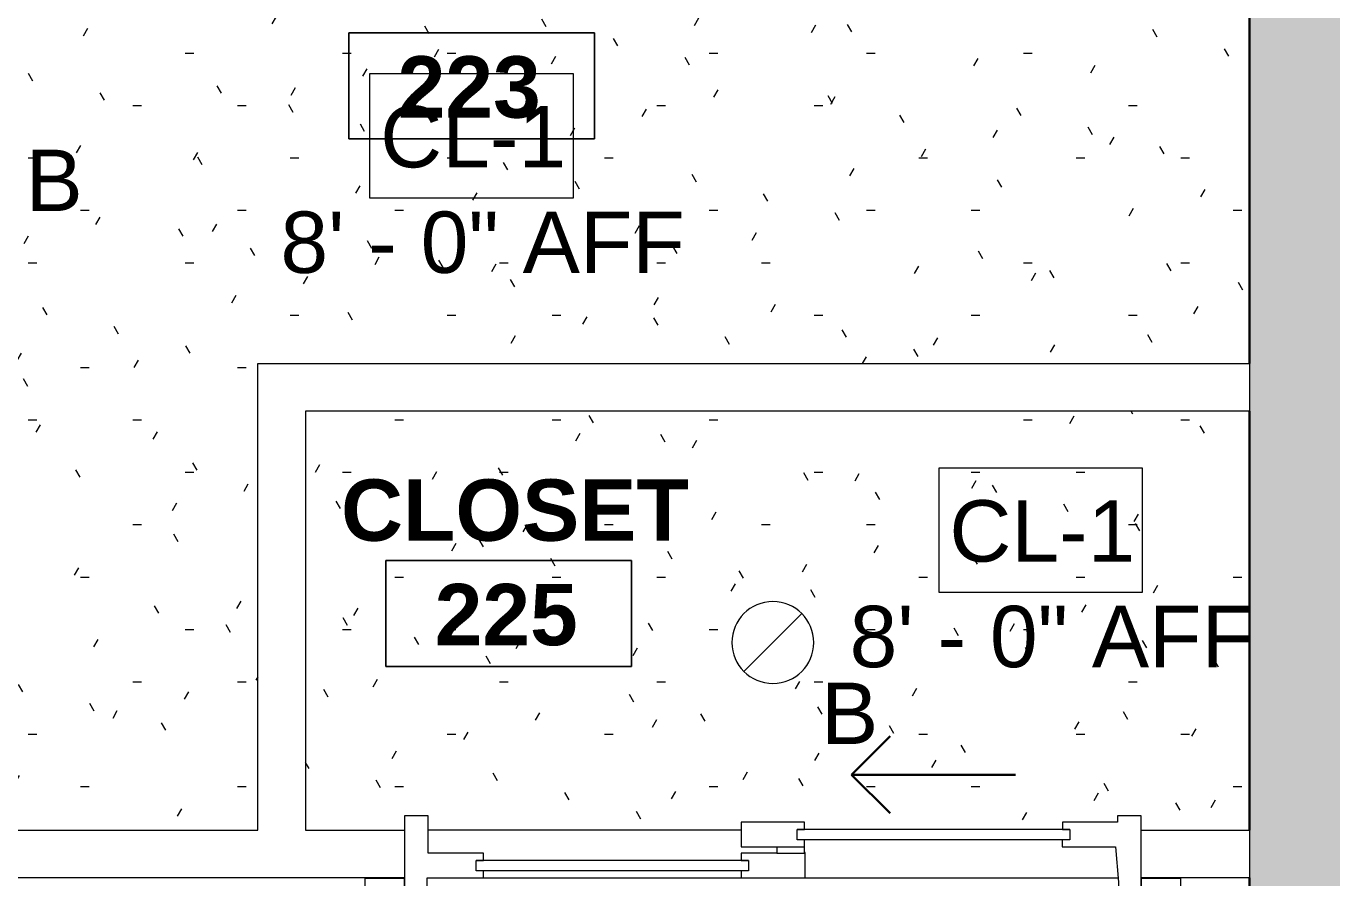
# Model space of a CAD drawing. Header units: inches. Extents: x -529 to 1015, y -2066 to -1239.
# Drawn here: x 595.1 to 690.8, y -1800 to -1737.5 of the extents above; entities that cross this region are included whole.
import ezdxf

# ---------------------------------------------------------------- set-up
doc = ezdxf.new("R2010")
doc.units = ezdxf.units.IN
doc.header["$MEASUREMENT"] = 0
for name, color, linetype, lineweight in [('A-AREA-IDEN', 2, 'Continuous', 9), ('A-CLNG', 13, 'Continuous', 18), ('A-CLNG-IDEN', 151, 'Continuous', 9), ('A-CLNG-PATT', 13, 'Continuous', 18), ('A-DETL-GENF', 92, 'Continuous', 9), ('A-DOOR', 31, 'Continuous', 18), ('A-DOOR-GLAZ', 31, 'Continuous', 9), ('A-DOOR-OPNG', 31, 'Continuous', 30), ('A-WALL', 113, 'Continuous', 18), ('A-WALL-PATT', 111, 'Continuous', 18), ('E-LITE-EQPM', 33, 'Continuous', 9), ('E-LITE-EQPM-IDEN', 33, 'Continuous', 9), ('I-WALL', 2, 'Continuous', 18)]:
    doc.layers.add(name, color=color, linetype=linetype, lineweight=lineweight)
doc.styles.add('Arial', font='arial.ttf', dxfattribs={"height": 4.5})
doc.styles.add('Swis721 Lt BT_1', font='swissl.ttf', dxfattribs={"height": 4.5})
doc.styles.add('Swis721 Lt BT_B', font='', dxfattribs={"height": 4.5})
doc.styles.get('Swis721 Lt BT_B').set_extended_font_data('Swis721 Lt BT', bold=True)
pattern_1 = [(0, (0, 0), (15.36, 3.84), [0.634, -10.886, 0.634, -10.886, -61.44]), (0, (0, 0), (15.36, 3.84), [-23.04, 0.634, -22.406, 0.634, -10.886, -26.88]), (0, (0, 0), (15.36, 3.84), [-57.6, 0.634, -7.046, 0.634, -18.566]), (120, (5.76, 1.92), (-11.0055376, 11.38215), [0.634, -10.886, 0.634, -10.886, -61.44]), (120, (5.76, 1.92), (-11.0055376, 11.38215), [-23.04, 0.634, -22.406, 0.634, -10.886, -26.88]), (120, (5.76, 1.92), (-11.0055376, 11.38215), [-57.6, 0.634, -7.046, 0.634, -18.566]), (240, (7.68, 9.6), (-4.3544624, -15.22215), [0.634, -10.886, 0.634, -10.886, -61.44]), (240, (7.68, 9.6), (-4.3544624, -15.22215), [-23.04, 0.634, -22.406, 0.634, -10.886, -26.88]), (240, (7.68, 9.6), (-4.3544624, -15.22215), [-57.6, 0.634, -7.046, 0.634, -18.566])]

# ---------------------------------------------------------------- blocks, each defined once
blk = doc.blocks.new('Downlight - Recessed Can - 6_ Incandescent - 277V-5290754-2ND FLOOR - RCP')
at = {"layer": 'E-LITE-EQPM'}
for q in [(2.121, 2.121), (-2.121, -2.121)]:
    blk.add_line((0, 0), q, dxfattribs=at)
for start, end in [(360, 180), (0, 180), (180, 360), (180, 360)]:
    blk.add_arc((0, 0), 3, start, end, dxfattribs=at)
blk = doc.blocks.new('Door-Sliding-JELD-WEN-2_Panel-Stationary_Active-Wide_Stile-EpicVue - Not A Type - Load Type Catalog 4_6_-5760578-2ND FLOOR - RCP')
at = {"layer": 'A-DETL-GENF'}
for p, q in [((-26.859, 3.059), (-29.906, 3.059)), ((-29.906, 3.059), (-29.906, 1.799)), ((-27, 1.799), (-27, 2.979)), ((-27, 2.979), (-26.859, 2.979)), ((-26.335, 2.944), (-27, 2.944)), ((-27, 2.944), (-27, -2.803)), ((-26.859, 2.979), (-26.859, 3.059)), ((-26.335, 2.547), (-26.335, 2.944)), ((27, 2.946), (26.335, 2.946)), ((26.335, 2.946), (26.335, 2.55)), ((26.859, 3.059), (26.859, 2.979)), ((29.906, 3.059), (26.859, 3.059)), ((26.859, 2.979), (27, 2.979)), ((27, 2.979), (27, 1.799)), ((27, -2.802), (27, 2.946)), ((29.906, 1.799), (29.906, 3.059)), ((-25.335, 2.547), (-26.335, 2.547)), ((-25.335, 2.06), (-25.335, 2.547)), ((-25.108, -0.539), (-25.335, 2.06)), ((26.335, 2.55), (25.334, 2.55)), ((25.334, 2.55), (25.334, 1.742)), ((-29.906, 1.799), (-27, 1.799)), ((2.324, 1.742), (-2.375, 1.742)), ((-2.375, 1.742), (-2.375, -0.102)), ((1.781, 0.482), (1.781, 1.232)), ((1.781, 1.232), (2.324, 1.232)), ((2.324, 1.232), (2.324, 1.742)), ((21.198, 1.742), (21.198, 1.232)), ((25.334, 1.742), (21.198, 1.742)), ((21.198, 1.232), (21.754, 1.232)), ((21.754, 1.232), (21.754, 0.482)), ((27, 1.799), (29.906, 1.799)), ((2.312, 0.482), (1.781, 0.482)), ((2.312, -0.052), (2.312, 0.482)), ((21.754, 0.482), (21.208, 0.482)), ((21.208, 0.482), (21.208, -0.052)), ((-21.208, -0.539), (-25.108, -0.539)), ((-21.208, -1.049), (-21.208, -0.539)), ((-2.375, -0.102), (-2.319, -0.102)), ((-0.283, -0.052), (-2.319, -0.052)), ((-2.319, -0.052), (-2.319, -0.102)), ((-2.319, -0.102), (-2.319, -1.049)), ((-0.283, -0.539), (-2.319, -0.539)), ((-0.283, -0.539), (-0.283, -0.052)), ((-0.283, -0.052), (2.312, -0.052)), ((2.313, -0.539), (-0.283, -0.539)), ((2.313, -2.333), (2.313, -0.539)), ((21.208, -0.052), (25.25, -0.052)), ((25.25, -0.052), (25.25, -2.802)), ((-21.754, -1.799), (-21.754, -1.049)), ((-21.754, -1.049), (-21.208, -1.049)), ((-21.224, -1.799), (-21.754, -1.799)), ((-21.224, -2.333), (-21.224, -1.799)), ((-2.319, -1.049), (-1.781, -1.049)), ((-1.781, -1.799), (-2.311, -1.799)), ((-2.311, -1.799), (-2.311, -2.333)), ((-1.781, -1.049), (-1.781, -1.799)), ((-27, -2.803), (-25.25, -2.803)), ((-25.25, -2.803), (-25.25, -2.333)), ((-25.25, -2.333), (-21.224, -2.333)), ((-2.311, -2.333), (2.313, -2.333)), ((25.25, -2.802), (27, -2.802))]:
    blk.add_line(p, q, dxfattribs=at)
at = {"layer": 'A-DOOR-GLAZ'}
for p, q in [((1.781, 1.232), (21.754, 1.232)), ((1.781, 0.482), (21.754, 0.482)), ((-21.754, -1.049), (-1.781, -1.049)), ((-21.754, -1.799), (-1.781, -1.799))]:
    blk.add_line(p, q, dxfattribs=at)
at = {"layer": 'A-DOOR-OPNG'}
for p, q in [((-8.6, -2.986), (-5.771, -5.814)), ((-5.771, -5.814), (-17.771, -5.814)), ((-8.6, -8.643), (-5.771, -5.814))]:
    blk.add_line(p, q, dxfattribs=at)
blk = doc.blocks.new('Room Tag - Room Name and Number-3379422-2ND FLOOR - RCP')
at = {"layer": 'A-AREA-IDEN'}
for p, q in [((-0.1881, -0.1636), (-0.1881, -0.0018)), ((-0.1881, -0.0018), (0.1869, -0.0018)), ((0.1869, -0.0018), (-0.1881, -0.0018)), ((-0.1881, -0.0018), (-0.1881, -0.1636)), ((0.1869, -0.0018), (0.1869, -0.1636)), ((0.1869, -0.1636), (0.1869, -0.0018)), ((0.1869, -0.1636), (-0.1881, -0.1636)), ((-0.1881, -0.1636), (0.1869, -0.1636))]:
    blk.add_line(p, q, dxfattribs=at)

msp = doc.modelspace()

# ---------------------------------------------------------------- hatches: boundary and pattern name
at = {"layer": 'A-CLNG-PATT'}
h = msp.add_hatch(dxfattribs=at)
h.set_pattern_fill('FP_1', color=256, style=0, pattern_type=2)
h.set_pattern_definition(pattern_1)
h.paths.add_polyline_path([(570.446, -1796.463), (612.042, -1796.463), (612.042, -1762.259), (684.723, -1762.259), (684.723, -1702.469), (605.339, -1702.473), (605.323, -1702.969), (605.248, -1703.56), (605.036, -1704.116), (604.715, -1704.591), (604.348, -1704.945), (603.908, -1705.221), (603.379, -1705.406), (602.767, -1705.463), (602.214, -1705.388), (601.713, -1705.206), (601.248, -1704.908), (600.858, -1704.512), (600.562, -1704.03), (600.384, -1703.51), (600.307, -1702.797), (600.307, -1702.469), (578.339, -1702.473), (578.323, -1702.969), (578.248, -1703.56), (578.036, -1704.116), (577.715, -1704.591), (577.348, -1704.945), (576.908, -1705.221), (576.379, -1705.406), (575.767, -1705.463), (575.214, -1705.388), (574.713, -1705.206), (574.248, -1704.908), (573.858, -1704.512), (573.552, -1704), (573.384, -1703.51), (573.307, -1702.797), (573.307, -1702.469), (570.446, -1702.469), (570.446, -1794.129)], flags=0)
h.paths.add_polyline_path([(591.595, -1746.451), (590.819, -1746.349), (590.095, -1746.049), (589.474, -1745.572), (588.997, -1744.951), (588.697, -1744.227), (588.595, -1743.451), (588.697, -1742.674), (588.997, -1741.951), (589.474, -1741.329), (590.095, -1740.853), (590.819, -1740.553), (591.595, -1740.451), (592.371, -1740.553), (593.095, -1740.853), (593.716, -1741.329), (594.193, -1741.951), (594.493, -1742.674), (594.595, -1743.451), (594.493, -1744.227), (594.193, -1744.951), (593.716, -1745.572), (593.095, -1746.049), (592.371, -1746.349)], flags=0)
h.paths.add_polyline_path([(669.723, -1732.713), (668.688, -1732.576), (667.723, -1732.177), (666.895, -1731.541), (666.259, -1730.713), (665.86, -1729.748), (665.723, -1728.713), (665.86, -1727.677), (666.259, -1726.713), (666.895, -1725.884), (667.723, -1725.248), (668.688, -1724.849), (669.723, -1724.713), (670.759, -1724.849), (671.723, -1725.248), (672.552, -1725.884), (673.188, -1726.713), (673.587, -1727.677), (673.723, -1728.713), (673.587, -1729.748), (673.188, -1730.713), (672.552, -1731.541), (671.723, -1732.177), (670.759, -1732.576)], flags=0)
h.paths.add_polyline_path([(575.823, -1705.404), (576.175, -1705.391), (576.775, -1705.221), (577.225, -1704.985), (577.714, -1704.528), (578.033, -1704.038), (578.224, -1703.51), (578.288, -1702.813), (578.08, -1702.792), (578.044, -1702.681), (578.104, -1702.615), (578.22, -1702.61), (578.292, -1702.61), (578.292, -1702.516), (578.323, -1702.516), (578.323, -1702.485), (573.323, -1702.485), (573.323, -1702.516), (573.354, -1702.532), (573.354, -1702.61), (573.558, -1702.625), (573.58, -1702.64), (573.601, -1702.742), (573.52, -1702.813), (573.354, -1702.828), (573.356, -1702.969), (573.432, -1703.56), (573.648, -1704.116), (573.993, -1704.606), (574.45, -1705.001), (575.011, -1705.277), (575.525, -1705.404)], flags=0)
h.paths.add_polyline_path([(603.12, -1705.404), (603.775, -1705.221), (604.225, -1704.985), (604.714, -1704.528), (605.033, -1704.038), (605.224, -1703.51), (605.288, -1702.813), (605.08, -1702.792), (605.044, -1702.681), (605.104, -1702.615), (605.22, -1702.61), (605.292, -1702.61), (605.292, -1702.516), (605.323, -1702.516), (605.323, -1702.485), (600.323, -1702.485), (600.323, -1702.516), (600.354, -1702.532), (600.354, -1702.61), (600.558, -1702.625), (600.58, -1702.64), (600.601, -1702.742), (600.52, -1702.813), (600.354, -1702.828), (600.356, -1702.969), (600.432, -1703.56), (600.648, -1704.116), (600.993, -1704.606), (601.45, -1705.001), (602.011, -1705.277), (602.525, -1705.404), (602.823, -1705.404)], flags=0)
h = msp.add_hatch(dxfattribs=at)
h.set_pattern_fill('FP_1', color=256, style=0, pattern_type=2)
h.set_pattern_definition(pattern_1)
h.paths.add_polyline_path([(684.723, -1796.463), (684.723, -1765.759), (615.542, -1765.759), (615.542, -1796.463), (622.792, -1796.463), (622.792, -1795.41), (624.542, -1795.41), (624.542, -1796.463), (647.479, -1796.463), (647.479, -1795.88), (652.103, -1795.88), (652.103, -1796.414), (671.016, -1796.414), (671.016, -1795.879), (675.042, -1795.879), (675.042, -1795.41), (676.792, -1795.41), (676.792, -1796.463)], flags=0)
h.paths.add_polyline_path([(649.792, -1785.713), (649.016, -1785.61), (648.292, -1785.311), (647.671, -1784.834), (647.194, -1784.213), (646.894, -1783.489), (646.792, -1782.713), (646.894, -1781.936), (647.194, -1781.213), (647.671, -1780.591), (648.292, -1780.115), (649.016, -1779.815), (649.792, -1779.713), (650.568, -1779.815), (651.292, -1780.115), (651.913, -1780.591), (652.39, -1781.213), (652.69, -1781.936), (652.792, -1782.713), (652.69, -1783.489), (652.39, -1784.213), (651.913, -1784.834), (651.292, -1785.311), (650.568, -1785.61), (649.898, -1785.699)], flags=0)
at = {"layer": 'A-WALL-PATT', "lineweight": 9}
msp.add_hatch(color=7, dxfattribs=at).paths.add_polyline_path([(696.723, -1914.91), (696.723, -1697.969), (684.723, -1697.969), (684.723, -1914.91)], flags=0)

# ---------------------------------------------------------------- linework, layer by layer
at = {"layer": 'A-CLNG'}
for p, q in [((647.479, -1796.463), (624.542, -1796.463)), ((624.458, -1799.963), (675.1, -1799.963))]:
    msp.add_line(p, q, dxfattribs=at)
for start, end in [(0, 180), (180, 0)]:
    msp.add_arc((649.792, -1782.713), 3, start, end, dxfattribs=at)
at = {"layer": 'A-CLNG-IDEN', "flags": 128}
for points in [[(620.267, -1741.006), (635.146, -1741.006), (635.146, -1750.14), (620.267, -1750.14)], [(661.98, -1769.905), (676.859, -1769.905), (676.859, -1779.04), (661.98, -1779.04)]]:
    msp.add_lwpolyline(points, close=True, dxfattribs=at)
at = {"layer": 'A-WALL'}
for p, q in [((684.723, -1762.259), (684.723, -1765.759)), ((684.723, -1796.463), (684.723, -1799.963))]:
    msp.add_line(p, q, dxfattribs=at)
at = {"layer": 'I-WALL', "color": 8, "lineweight": 30}
for p, q in [((684.723, -1762.259), (684.723, -1702.469)), ((684.723, -1796.463), (684.723, -1765.759)), ((684.723, -1914.91), (684.723, -1799.963))]:
    msp.add_line(p, q, dxfattribs=at)
at = {"layer": 'I-WALL'}
for p, q in [((612.042, -1762.259), (684.723, -1762.259)), ((612.042, -1796.463), (612.042, -1762.259)), ((684.723, -1765.759), (615.542, -1765.759)), ((615.542, -1765.759), (615.542, -1796.463)), ((570.446, -1796.463), (612.042, -1796.463)), ((615.542, -1796.463), (622.792, -1796.463)), ((676.792, -1796.463), (684.723, -1796.463)), ((622.792, -1799.963), (561.696, -1799.963)), ((684.723, -1799.963), (676.792, -1799.963))]:
    msp.add_line(p, q, dxfattribs=at)

# ---------------------------------------------------------------- block references
at = {"layer": 'A-AREA-IDEN', "xscale": 47.99999999999997, "yscale": 47.99999999999997, "zscale": 47.99999999999997}
for p in [(627.741, -1737.932), (630.453, -1776.611)]:
    msp.add_blockref('Room Tag - Room Name and Number-3379422-2ND FLOOR - RCP', p, dxfattribs=at)
at = {"layer": 'A-DOOR', "rotation": 180}
msp.add_blockref('Door-Sliding-JELD-WEN-2_Panel-Stationary_Active-Wide_Stile-EpicVue - Not A Type - Load Type Catalog 4_6_-5760578-2ND FLOOR - RCP', (649.792, -1798.213), dxfattribs=at)
at = {"layer": 'E-LITE-EQPM'}
msp.add_blockref('Downlight - Recessed Can - 6_ Incandescent - 277V-5290754-2ND FLOOR - RCP', (649.792, -1782.713), dxfattribs=at)

# ---------------------------------------------------------------- texts
at = {"layer": 'A-AREA-IDEN', "char_height": 4.5, "attachment_point": 1, "style": 'Swis721 Lt BT_B'}
for s, insert, width in [('223', (622.293, -1739.733), 12.726), ('CLOSET', (618.146, -1770.753), 29.694), ('225', (625.005, -1778.412), 12.726)]:
    msp.add_mtext(s, dxfattribs=dict(at, insert=insert, width=width))
at = {"layer": 'A-CLNG-IDEN', "char_height": 4.5, "attachment_point": 1, "style": 'Swis721 Lt BT_1'}
for s, insert, width in [('CL-1', (621.017, -1743.381), 16.059), ('8\' - 0" AFF', (613.703, -1751.119), 33.7845), ('CL-1', (662.73, -1772.28), 16.059), ('8\' - 0" AFF', (655.416, -1780.019), 33.7845)]:
    msp.add_mtext(s, dxfattribs=dict(at, insert=insert, width=width))
at = {"layer": 'E-LITE-EQPM-IDEN', "char_height": 4.5, "width": 5.151, "attachment_point": 1, "style": 'Arial'}
for insert in [(595.026, -1746.582), (653.324, -1785.65)]:
    msp.add_mtext('B', dxfattribs=dict(at, insert=insert))

doc.saveas('drawing.dxf')
